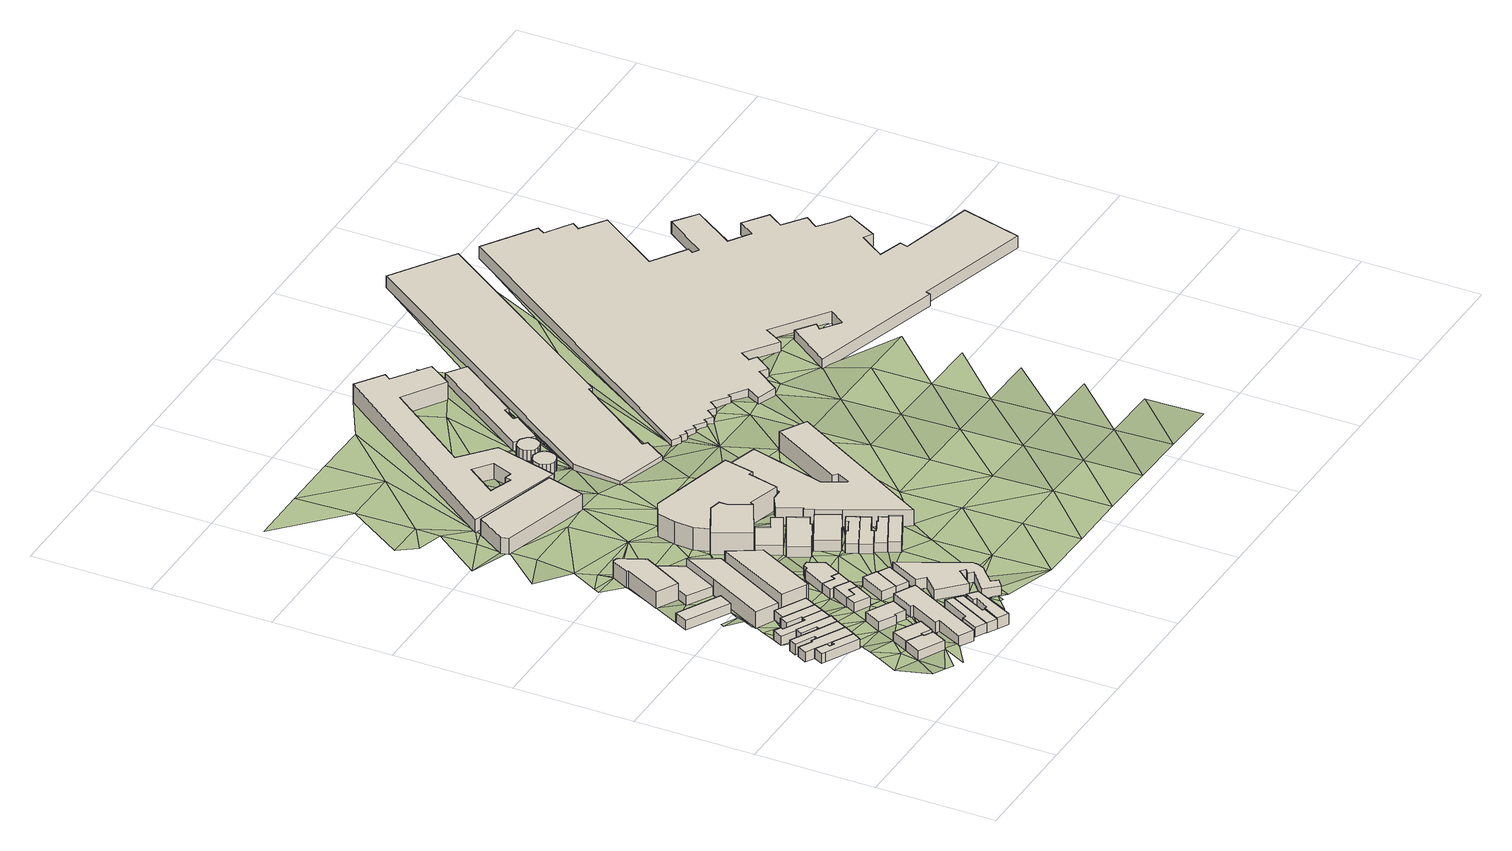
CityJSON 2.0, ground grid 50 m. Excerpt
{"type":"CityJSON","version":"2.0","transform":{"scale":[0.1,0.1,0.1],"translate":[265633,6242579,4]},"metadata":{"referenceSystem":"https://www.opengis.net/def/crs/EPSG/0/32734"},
"CityObjects":{
"building1":{"type":"Building","attributes":{"address":"22 Kingsley Road Salt River Cape Town","building":"house","building:levels":"1","footprint":{"type":"Polygon"},"plus_code":"C9XGX7X9+XMR","ground_height":11.17,"building_height":4.1,"roof_height":15.27},"geometry":[{"type":"Solid","lod":"1","boundaries":[[[[0,1,2,3]],[[1,4,5,2]],[[4,6,7,5]],[[6,8,9,7]],[[8,10,11,9]],[[10,12,13,11]],[[12,14,15,13]],[[14,16,17,15]],[[16,0,3,17]],[[3,2,5,7,9,11,13,15,17]],[[16,14,12,10,8,6,4,1,0]]]]}]},
"building2":{"type":"Building","attributes":{"address":"20 Kingsley Road Salt River Cape Town","building":"house","building:levels":"1","footprint":{"type":"Polygon"},"plus_code":"C9XGXGX3+X2V","ground_height":11.17,"building_height":4.1,"roof_height":15.27},"geometry":[{"type":"Solid","lod":"1","boundaries":[[[[1,18,19,2]],[[18,20,21,19]],[[20,22,23,21]],[[22,24,25,23]],[[24,26,27,25]],[[26,28,29,27]],[[28,12,13,29]],[[12,10,11,13]],[[10,4,5,11]],[[4,1,2,5]],[[2,19,21,23,25,27,29,13,11,5]],[[4,10,12,28,26,24,22,20,18,1]]]]}]},
"building3":{"type":"Building","attributes":{"address":"18 Kingsley Road Salt River Cape Town","building":"house","building:levels":"1","footprint":{"type":"Polygon"},"plus_code":"C9XJXGX6+X4V","ground_height":11.17,"building_height":4.1,"roof_height":15.27},"geometry":[{"type":"Solid","lod":"1","boundaries":[[[[30,31,32,19]],[[31,33,34,32]],[[33,35,36,34]],[[35,37,38,36]],[[37,39,40,38]],[[39,41,21,40]],[[41,30,19,21]],[[19,32,34,36,38,40,21]],[[41,39,37,35,33,31,30]]]]}]},
"building4":{"type":"Building","attributes":{"address":"15 Kingsley Road Salt River Cape Town","building":"house","building:levels":"1","footprint":{"type":"Polygon"},"plus_code":"CCX6XHX9+XHW","ground_height":11.74,"building_height":4.1,"roof_height":15.84},"geometry":[{"type":"Solid","lod":"1","boundaries":[[[[42,43,44,45]],[[43,46,47,44]],[[46,48,49,47]],[[48,50,51,49]],[[50,52,53,51]],[[52,42,45,53]],[[45,44,47,49,51,53]],[[52,50,48,46,43,42]]]]}]},
"building5":{"type":"Building","attributes":{"address":"16 Kingsley Road Salt River Cape Town","building":"house","building:levels":"1","footprint":{"type":"Polygon"},"plus_code":"C9XRX4XP+X8X","ground_height":11.17,"building_height":4.1,"roof_height":15.27},"geometry":[{"type":"Solid","lod":"1","boundaries":[[[[31,54,55,32]],[[54,56,57,58,55]],[[56,59,60,61,58,57]],[[59,62,63,61,60]],[[62,33,34,63]],[[33,31,32,34]],[[32,55,58,61,63,34]],[[33,62,59,56,54,31]]]]}]},
"building6":{"type":"Building","attributes":{"address":"14 Kingsley Road Salt River Cape Town","building":"house","building:levels":"1","footprint":{"type":"Polygon"},"plus_code":"C9XRXVX4+XFX","ground_height":10.74,"building_height":4.1,"roof_height":14.84},"geometry":[{"type":"Solid","lod":"1","boundaries":[[[[54,64,65,66]],[[64,67,68,65]],[[67,69,70,68]],[[69,71,72,70]],[[71,73,74,72]],[[73,75,76,74]],[[75,77,78,76]],[[77,56,57,78]],[[56,54,66,57]],[[66,65,68,70,72,74,76,78,57]],[[56,77,75,73,71,69,67,64,54]]]]}]},
"building7":{"type":"Building","attributes":{"address":"13 Kingsley Road Salt River Cape Town","building":"house","building:levels":"1","footprint":{"type":"Polygon"},"plus_code":"CCXCXMXP+XGR","ground_height":11.74,"building_height":4.1,"roof_height":15.84},"geometry":[{"type":"Solid","lod":"1","boundaries":[[[[43,42,45,44]],[[42,79,80,45]],[[79,81,82,80]],[[81,83,84,82]],[[83,85,86,84]],[[85,43,44,86]],[[44,45,80,82,84,86]],[[85,83,81,79,42,43]]]]}]},
"building8":{"type":"Building","attributes":{"address":"5 Goldsmith Road Salt River Cape Town","building":"house","building:levels":"1","footprint":{"type":"Polygon"},"plus_code":"C9XFXJXV+XHR","ground_height":10.28,"building_height":4.1,"roof_height":14.38},"geometry":[{"type":"Solid","lod":"1","boundaries":[[[[87,88,89,90]],[[88,91,92,89]],[[91,93,94,92]],[[93,87,90,94]],[[90,89,92,94]],[[93,91,88,87]]]]}]},
"building9":{"type":"Building","attributes":{"address":"12 Kingsley Road Salt River Cape Town","building":"house","building:levels":"1","footprint":{"type":"Polygon"},"plus_code":"CCX3XFXR+XCV","ground_height":10.74,"building_height":4.1,"roof_height":14.84},"geometry":[{"type":"Solid","lod":"1","boundaries":[[[[64,95,96,65]],[[95,97,98,96]],[[97,99,100,98]],[[99,101,102,100]],[[101,103,104,102]],[[103,67,68,104]],[[67,64,65,68]],[[65,96,98,100,102,104,68]],[[67,103,101,99,97,95,64]]]]}]},
"building10":{"type":"Building","attributes":{"address":"10 Kingsley Road Salt River Cape Town","building":"house","building:levels":"1","footprint":{"type":"Polygon"},"plus_code":"CCX6XMXG+X8V","ground_height":10.74,"building_height":4.1,"roof_height":14.84},"geometry":[{"type":"Solid","lod":"1","boundaries":[[[[95,105,106,96]],[[105,107,108,106]],[[107,109,110,108]],[[109,97,98,110]],[[97,95,96,98]],[[96,106,108,110,98]],[[97,109,107,105,95]]]]}]},
"building11":{"type":"Building","attributes":{"address":"9 Kingsley Road Salt River Cape Town","building":"house","building:levels":"1","footprint":{"type":"Polygon"},"plus_code":"CCXRXRXC+X4W","ground_height":11.18,"building_height":4.1,"roof_height":15.28},"geometry":[{"type":"Solid","lod":"1","boundaries":[[[[111,112,113,114]],[[112,115,116,113]],[[115,117,118,116]],[[117,119,120,118]],[[119,121,122,120]],[[121,111,114,122]],[[114,113,116,118,120,122]],[[121,119,117,115,112,111]]]]}]},
"building12":{"type":"Building","attributes":{"address":"43 Tennyson Street Salt River Cape Town","building":"house","building:levels":"1","footprint":{"type":"Polygon"},"plus_code":"CFX7XVXM+XHX","ground_height":11.67,"building_height":4.1,"roof_height":15.77},"geometry":[{"type":"Solid","lod":"1","boundaries":[[[[123,124,125,126]],[[124,127,128,125]],[[127,129,130,128]],[[129,131,132,130]],[[131,133,134,132]],[[133,135,136,134]],[[135,137,138,136]],[[137,123,126,138]],[[126,125,128,130,132,134,136,138]],[[137,135,133,131,129,127,124,123]]]]}]},
"building13":{"type":"Building","attributes":{"address":"45 Tennyson Street Salt River Cape Town","building":"house","building:levels":"1","footprint":{"type":"Polygon"},"plus_code":"CFXHX8X4+X7V","ground_height":11.67,"building_height":4.1,"roof_height":15.77},"geometry":[{"type":"Solid","lod":"1","boundaries":[[[[139,140,141,142]],[[140,143,144,141]],[[143,145,146,144]],[[145,147,148,146]],[[147,149,150,148]],[[149,139,142,150]],[[142,141,144,146,148,150]],[[149,147,145,143,140,139]]]]}]},
"building14":{"type":"Building","attributes":{"address":"381 Lower Main Road Salt River Cape Town","building":"office","building:levels":"2","footprint":{"type":"Polygon"},"plus_code":"CCX6XJXJ+X3X","ground_height":10.28,"building_height":6.9,"roof_height":17.18},"geometry":[{"type":"Solid","lod":"1","boundaries":[[[[151,152,153,154,155,156]],[[152,157,158,154,153]],[[157,159,160,158]],[[159,161,162,160]],[[161,151,156,155,162]],[[155,154,158,160,162]],[[161,159,157,152,151]]]]}]},
"building15":{"type":"Building","attributes":{"address":"47 Tennyson Street Salt River Cape Town","building":"house","building:levels":"1","footprint":{"type":"Polygon"},"plus_code":"CFXMXMXH+X5X","ground_height":11.67,"building_height":4.1,"roof_height":15.77},"geometry":[{"type":"Solid","lod":"1","boundaries":[[[[163,164,142,141]],[[164,165,166,142]],[[165,167,168,166]],[[167,169,170,168]],[[169,171,172,170]],[[171,163,141,172]],[[141,142,166,168,170,172]],[[171,169,167,165,164,163]]]]}]},
"building16":{"type":"Building","attributes":{"building":"retail","building:levels":"2","footprint":{"type":"Polygon"},"plus_code":"C9XVXCXX+XJX","ground_height":9.85,"building_height":6.9,"roof_height":16.75},"geometry":[{"type":"Solid","lod":"1","boundaries":[[[[173,174,175,176,177,178]],[[174,179,180,176,175]],[[179,181,182,180]],[[181,183,184,182]],[[183,185,186,184]],[[185,187,188,186]],[[187,189,190,188]],[[189,191,192,190]],[[191,173,178,177,192]],[[177,176,180,182,184,186,188,190,192]],[[191,189,187,185,183,181,179,174,173]]]]}]},
"building17":{"type":"Building","attributes":{"address":"7 Kingsley Road Salt River Cape Town","building":"house","building:levels":"1","footprint":{"type":"Polygon"},"plus_code":"CFX3XFXC+X4W","ground_height":11.18,"building_height":4.1,"roof_height":15.28},"geometry":[{"type":"Solid","lod":"1","boundaries":[[[[193,194,195,196]],[[194,197,198,195]],[[197,199,200,198]],[[199,201,202,200]],[[201,203,204,202]],[[203,193,196,204]],[[196,195,198,200,202,204]],[[203,201,199,197,194,193]]]]}]},
"building18":{"type":"Building","attributes":{"address":"49 Tennyson Street Salt River Cape Town","building":"house","building:levels":"1","footprint":{"type":"Polygon"},"plus_code":"CFXWXVX2+X9V","ground_height":12.19,"building_height":4.1,"roof_height":16.29},"geometry":[{"type":"Solid","lod":"1","boundaries":[[[[165,205,206,207,208,166]],[[205,209,210,207,206]],[[209,211,212,210]],[[211,213,214,212]],[[213,215,216,214]],[[215,217,218,216]],[[217,167,219,218]],[[167,165,166,208,219]],[[208,207,210,212,214,216,218,219]],[[167,217,215,213,211,209,205,165]]]]}]},
"building19":{"type":"Building","attributes":{"building":"retail","building:levels":"1","footprint":{"type":"Polygon"},"plus_code":"CCX7X4XM+X4X","ground_height":9.85,"building_height":4.1,"roof_height":13.95},"geometry":[{"type":"Solid","lod":"1","boundaries":[[[[220,221,178,156]],[[221,222,223,178]],[[222,224,225,223]],[[224,226,153,225]],[[226,220,156,153]],[[156,178,223,225,153]],[[226,224,222,221,220]]]]}]},
"building20":{"type":"Building","attributes":{"address":"The Baobab Student Accomodation 377 Lower Main Road Salt River Cape Town","building":"residential","building:levels":"3","rooms":"42","residential":"student","footprint":{"type":"Polygon"},"plus_code":"CCXPXJXH+XFW","ground_height":10.78,"building_height":9.7,"roof_height":20.48},"geometry":[{"type":"Solid","lod":"1","boundaries":[[[[227,228,106,229,230,108]],[[228,231,232,229,106]],[[231,233,234,232]],[[233,235,236,234]],[[235,227,108,230,236]],[[230,229,232,234,236]],[[235,233,231,228,227]]]]}]},
"building21":{"type":"Building","attributes":{"address":"5 Kingsley Road Salt River Cape Town","building":"house","building:levels":"1","footprint":{"type":"Polygon"},"plus_code":"CFX6XGXR+X3V","ground_height":11.18,"building_height":4.1,"roof_height":15.28},"geometry":[{"type":"Solid","lod":"1","boundaries":[[[[237,238,204,196]],[[238,239,202,204]],[[239,240,200,202]],[[240,241,242,243,200]],[[241,244,245,246,243,242]],[[244,237,196,246,245]],[[196,204,202,200,243,246]],[[244,241,240,239,238,237]]]]}]},
"building22":{"type":"Building","attributes":{"address":"3 Kingsley Road Salt River Cape Town","building":"house","building:levels":"1","footprint":{"type":"Polygon"},"plus_code":"CFX9X2X5+X4R","ground_height":10.78,"building_height":4.1,"roof_height":14.88},"geometry":[{"type":"Solid","lod":"1","boundaries":[[[[241,247,248,242]],[[247,249,250,248]],[[249,251,252,250]],[[251,253,254,252]],[[253,255,256,254]],[[255,244,245,256]],[[244,241,242,245]],[[242,248,250,252,254,256,245]],[[244,255,253,251,249,247,241]]]]}]},
"building23":{"type":"Building","attributes":{"address":"373 Lower Main Road Salt River Cape Town","building":"house","building:levels":"1","footprint":{"type":"Polygon"},"plus_code":"CFXMXWX7+XVR","ground_height":11.18,"building_height":4.1,"roof_height":15.28},"geometry":[{"type":"Solid","lod":"1","boundaries":[[[[257,258,259,260,261,262]],[[258,263,264,260,259]],[[263,265,266,264]],[[265,257,262,261,266]],[[261,260,264,266]],[[265,263,258,257]]]]}]},
"building24":{"type":"Building","attributes":{"address":"375 Lower Main Road Salt River Cape Town","building":"retail","building:levels":"1","footprint":{"type":"Polygon"},"plus_code":"CFXGX8XQ+XGR","ground_height":10.78,"building_height":4.1,"roof_height":14.88},"geometry":[{"type":"Solid","lod":"1","boundaries":[[[[267,268,269,248]],[[268,270,271,269]],[[270,272,273,271]],[[272,274,275,273]],[[274,276,277,275]],[[276,278,254,277]],[[278,279,252,254]],[[279,280,250,252]],[[280,267,248,250]],[[248,269,271,273,275,277,254,252,250]],[[280,279,278,276,274,272,270,268,267]]]]}]},
"building25":{"type":"Building","attributes":{"address":"371 Lower Main Road Salt River Cape Town","building":"house","building:levels":"1","footprint":{"type":"Polygon"},"plus_code":"CFXXX8XH+XFW","ground_height":10.99,"building_height":4.1,"roof_height":15.09},"geometry":[{"type":"Solid","lod":"1","boundaries":[[[[257,265,281,262]],[[265,282,283,281]],[[282,284,285,283]],[[284,257,262,285]],[[262,281,283,285]],[[284,282,265,257]]]]}]},
"building26":{"type":"Building","attributes":{"address":"369 Lower Main Road Salt River Cape Town","building":"commercial","building:levels":"1","footprint":{"type":"Polygon"},"plus_code":"CGXCXVXW+XJW","ground_height":11.42,"building_height":4.1,"roof_height":15.52},"geometry":[{"type":"Solid","lod":"1","boundaries":[[[[286,287,288,289]],[[287,290,291,288]],[[290,292,293,291]],[[292,294,295,293]],[[294,296,297,295]],[[296,298,299,297]],[[298,300,301,299]],[[300,302,303,301]],[[302,304,305,303]],[[304,306,307,305]],[[306,308,309,307]],[[308,310,311,309]],[[310,312,313,311]],[[312,314,315,313]],[[314,316,317,315]],[[316,318,319,317]],[[318,286,289,319]],[[289,288,291,293,295,297,299,301,303,305,307,309,311,313,315,317,319]],[[318,316,314,312,310,308,306,304,302,300,298,296,294,292,290,287,286]]]]}]},
"building27":{"type":"Building","attributes":{"address":"266 Lower Main Road Salt River Cape Town","building":"commercial","building:levels":"3","footprint":{"type":"Polygon"},"plus_code":"CGX3XMXX+X6W","ground_height":9.84,"building_height":9.7,"roof_height":19.54},"geometry":[{"type":"Solid","lod":"1","boundaries":[[[[320,321,322,323]],[[321,324,325,322]],[[324,326,327,325]],[[326,328,329,327]],[[328,330,331,329]],[[330,332,333,331]],[[332,320,323,333]],[[323,322,325,327,329,331,333]],[[332,330,328,326,324,321,320]]]]}]},
"building28":{"type":"Building","attributes":{"address":"The Palace 1-3 Malta Road Salt River Cape Town","building":"cinema","building:use":"commercial","building:levels":"2","footprint":{"type":"Polygon"},"plus_code":"CCXXXJXG+XPW","ground_height":8.34,"building_height":6.9,"roof_height":15.24},"geometry":[{"type":"Solid","lod":"1","boundaries":[[[[334,335,336,337]],[[335,338,339,336]],[[338,340,341,339]],[[340,342,343,341]],[[342,334,337,343]],[[337,336,339,341,343]],[[342,340,338,335,334]]]]}]},
"building29":{"type":"Building","attributes":{"address":"262 Lower Main Road Salt River Cape Town","building":"retail","building:levels":"1","footprint":{"type":"Polygon"},"plus_code":"CGX6X5X4+XFR","ground_height":10.2,"building_height":4.1,"roof_height":14.3},"geometry":[{"type":"Solid","lod":"1","boundaries":[[[[344,345,346,347]],[[345,348,349,346]],[[348,350,351,349]],[[350,352,353,351]],[[352,354,355,353]],[[354,344,347,355]],[[347,346,349,351,353,355]],[[354,352,350,348,345,344]]]]}]},
"building30":{"type":"Building","attributes":{"address":"260 Lower Main Road Salt River Cape Town","building":"retail","building:levels":"1","footprint":{"type":"Polygon"},"plus_code":"CGXHXPXQ+XHV","ground_height":10.2,"building_height":4.1,"roof_height":14.3},"geometry":[{"type":"Solid","lod":"1","boundaries":[[[[356,357,358,359]],[[357,360,361,358]],[[360,362,363,361]],[[362,364,365,363]],[[364,366,367,365]],[[366,356,359,367]],[[359,358,361,363,365,367]],[[366,364,362,360,357,356]]]]}]},
"building31":{"type":"Building","attributes":{"address":"258 Lower Main Road Salt River Cape Town","building":"retail","building:levels":"1","footprint":{"type":"Polygon"},"plus_code":"CGXWXXXC+XGW","ground_height":10.62,"building_height":4.1,"roof_height":14.72},"geometry":[{"type":"Solid","lod":"1","boundaries":[[[[368,369,370,371]],[[369,372,373,370]],[[372,374,375,373]],[[374,368,371,375]],[[371,370,373,375]],[[374,372,369,368]]]]}]},
"building32":{"type":"Building","attributes":{"address":"Lower Main Road Salt River Cape Town","building":"retail","building:levels":"1","footprint":{"type":"Polygon"},"plus_code":"CHX3XGXQ+X2V","ground_height":10.25,"building_height":4.1,"roof_height":14.35},"geometry":[{"type":"Solid","lod":"1","boundaries":[[[[376,377,378,379]],[[377,380,381,378]],[[380,382,383,381]],[[382,384,385,383]],[[384,386,387,385]],[[386,388,389,387]],[[388,390,391,389]],[[390,376,379,391]],[[379,378,381,383,385,387,389,391]],[[390,388,386,384,382,380,377,376]]]]}]},
"building33":{"type":"Building","attributes":{"address":"Lower Main Road Salt River Cape Town","building":"retail","building:levels":"1","footprint":{"type":"Polygon"},"plus_code":"CHX5XWXW+X7W","ground_height":10.25,"building_height":4.1,"roof_height":14.35},"geometry":[{"type":"Solid","lod":"1","boundaries":[[[[377,376,379,378]],[[376,392,393,379]],[[392,394,395,393]],[[394,396,397,395]],[[396,398,399,397]],[[398,400,401,399]],[[400,377,378,401]],[[378,379,393,395,397,399,401]],[[400,398,396,394,392,376,377]]]]}]},
"building34":{"type":"Building","attributes":{"address":"Lower Main Road Salt River Cape Town","building":"retail","building:levels":"1","footprint":{"type":"Polygon"},"plus_code":"CHX8XRX2+XMV","ground_height":10.25,"building_height":4.1,"roof_height":14.35},"geometry":[{"type":"Solid","lod":"1","boundaries":[[[[402,403,404,405]],[[403,406,407,404]],[[406,408,409,407]],[[408,410,411,409]],[[410,412,413,411]],[[412,396,397,413]],[[396,394,395,397]],[[394,402,405,395]],[[405,404,407,409,411,413,397,395]],[[394,396,412,410,408,406,403,402]]]]}]},
"building35":{"type":"Building","attributes":{"address":"Lower Main Road Salt River Cape Town","building":"retail","building:levels":"1","footprint":{"type":"Polygon"},"plus_code":"CHXFX6X7+XHV","ground_height":10.72,"building_height":4.1,"roof_height":14.82},"geometry":[{"type":"Solid","lod":"1","boundaries":[[[[402,414,415,416,417,405]],[[414,418,419,416,415]],[[418,403,420,419]],[[403,402,405,417,420]],[[417,416,419,420]],[[403,418,414,402]]]]}]},
"building36":{"type":"Building","attributes":{"address":"Malta House 3 Malta Road 7925 Salt River","building":"commercial","building:levels":"3","footprint":{"type":"Polygon"},"plus_code":"CGXJXHX7+XMW","ground_height":9.84,"building_height":9.7,"roof_height":19.54},"geometry":[{"type":"Solid","lod":"1","boundaries":[[[[421,422,423,424]],[[422,425,426,423]],[[425,427,428,426]],[[427,429,430,428]],[[429,431,432,329,430]],[[431,433,327,329,432]],[[433,434,325,327]],[[434,435,322,325]],[[435,436,323,322]],[[436,437,438,323]],[[437,439,440,438]],[[439,441,442,440]],[[441,443,444,445,442]],[[443,421,424,445,444]],[[424,423,426,428,430,329,327,325,322,323,438,440,442,445]],[[443,441,439,437,436,435,434,433,431,429,427,425,422,421]]]]}]},
"building37":{"type":"Building","attributes":{"address":"4 Malta Road Salt River Cape Town","building":"industrial","building:levels":"2","footprint":{"type":"Polygon"},"plus_code":"CHXMX6X5+XRX","ground_height":9.91,"building_height":6.9,"roof_height":16.81},"geometry":[{"type":"Solid","lod":"1","boundaries":[[[[446,447,444,448]],[[447,449,450,444]],[[449,451,452,450]],[[451,453,454,452]],[[453,455,456,454]],[[455,457,458,456]],[[457,459,370,460,458]],[[459,461,371,462,460,370]],[[461,463,464,462,371]],[[463,465,466,464]],[[465,467,468,466]],[[467,469,470,468]],[[469,471,472,470]],[[471,473,474,472]],[[473,475,476,474]],[[475,477,478,476]],[[477,446,448,478]],[[448,444,450,452,454,456,458,460,462,464,466,468,470,472,474,476,478]],[[477,475,473,471,469,467,465,463,461,459,457,455,453,451,449,447,446]]]]}]},
"building38":{"type":"Building","attributes":{"building":"storage_tank","building:levels":"1","footprint":{"type":"Polygon"},"plus_code":"CGXVX9XX+XCV","ground_height":8.06,"building_height":4.1,"roof_height":12.16},"geometry":[{"type":"Solid","lod":"1","boundaries":[[[[479,480,481,482]],[[480,483,484,481]],[[483,485,486,484]],[[485,487,488,486]],[[487,489,490,488]],[[489,491,492,490]],[[491,493,494,492]],[[493,495,496,494]],[[495,497,498,496]],[[497,499,500,498]],[[499,501,502,500]],[[501,503,504,502]],[[503,505,506,504]],[[505,507,508,506]],[[507,509,510,508]],[[509,479,482,510]],[[482,481,484,486,488,490,492,494,496,498,500,502,504,506,508,510]],[[509,507,505,503,501,499,497,495,493,491,489,487,485,483,480,479]]]]}]},
"building39":{"type":"Building","attributes":{"address":"6 Spencer Road Salt River Cape Town","building":"commercial","building:levels":"2","footprint":{"type":"Polygon"},"plus_code":"CGX5X6XH+X8W","ground_height":6.49,"building_height":6.9,"roof_height":13.39},"geometry":[{"type":"Solid","lod":"1","boundaries":[[[[511,512,513,514]],[[512,515,516,513]],[[515,517,518,516]],[[517,519,520,518]],[[519,521,522,520]],[[521,523,524,522]],[[523,525,526,524]],[[525,527,528,526]],[[527,529,530,528]],[[529,511,514,530]],[[531,532,533,534]],[[532,535,536,533]],[[535,537,538,536]],[[537,539,540,538]],[[539,541,542,540]],[[541,531,534,542]],[[514,513,516,518,520,522,524,526,528,530],[534,533,536,538,540,542]],[[529,527,525,523,521,519,517,515,512,511],[541,539,537,535,532,531]]]]}]},
"building40":{"type":"Building","attributes":{"building":"storage_tank","building:levels":"1","footprint":{"type":"Polygon"},"plus_code":"CHX5XMXV+X2X","ground_height":7.7,"building_height":4.1,"roof_height":11.8},"geometry":[{"type":"Solid","lod":"1","boundaries":[[[[543,544,545,546]],[[544,547,548,545]],[[547,549,550,548]],[[549,551,552,550]],[[551,553,554,552]],[[553,555,556,554]],[[555,557,558,556]],[[557,559,560,558]],[[559,561,562,560]],[[561,563,564,562]],[[563,565,566,564]],[[565,567,568,566]],[[567,569,570,568]],[[569,571,572,570]],[[571,573,574,572]],[[573,575,576,574]],[[575,543,546,576]],[[546,545,548,550,552,554,556,558,560,562,564,566,568,570,572,574,576]],[[575,573,571,569,567,565,563,561,559,557,555,553,551,549,547,544,543]]]]}]},
"building41":{"type":"Building","attributes":{"building":"industrial","building:levels":"1","footprint":{"type":"Polygon"},"plus_code":"CJXCXGXV+XJV","ground_height":5.77,"building_height":4.1,"roof_height":9.87},"geometry":[{"type":"Solid","lod":"1","boundaries":[[[[577,578,579,580]],[[578,581,582,579]],[[581,583,584,582]],[[583,585,586,584]],[[585,587,588,586]],[[587,589,590,588]],[[589,591,592,590]],[[591,577,580,592]],[[580,579,582,584,586,588,590,592]],[[591,589,587,585,583,581,578,577]]]]}]},
"building42":{"type":"Building","attributes":{"building":"industrial","building:levels":"1","footprint":{"type":"Polygon"},"plus_code":"CPX4XGX5+XQW","ground_height":5.6,"building_height":4.1,"roof_height":9.7},"geometry":[{"type":"Solid","lod":"1","boundaries":[[[[593,594,595,596]],[[594,597,598,595]],[[597,599,600,598]],[[599,601,602,600]],[[601,603,604,602]],[[603,605,606,604]],[[605,607,608,606]],[[607,609,610,608]],[[609,593,596,610]],[[596,595,598,600,602,604,606,608,610]],[[609,607,605,603,601,599,597,594,593]]]]}]},
"building43":{"type":"Building","attributes":{"building":"industrial","building:levels":"1","footprint":{"type":"Polygon"},"plus_code":"CVX2X3XW+XRW","ground_height":5.44,"building_height":4.1,"roof_height":9.54},"geometry":[{"type":"Solid","lod":"1","boundaries":[[[[611,612,613,614]],[[612,615,616,613]],[[615,617,618,616]],[[617,619,620,618]],[[619,621,622,620]],[[621,623,624,622]],[[623,625,626,624]],[[625,627,628,626]],[[627,629,630,628]],[[629,631,632,630]],[[631,633,634,632]],[[633,635,636,634]],[[635,637,638,636]],[[637,639,640,638]],[[639,641,642,640]],[[641,643,644,642]],[[643,645,646,644]],[[645,647,648,646]],[[647,649,650,648]],[[649,651,652,650]],[[651,653,654,652]],[[653,655,656,654]],[[655,657,658,656]],[[657,659,660,658]],[[659,661,662,660]],[[661,663,664,662]],[[663,665,666,664]],[[665,667,668,666]],[[667,669,670,668]],[[669,671,672,670]],[[671,673,674,672]],[[673,675,676,674]],[[675,677,678,676]],[[677,679,680,678]],[[679,681,682,680]],[[681,683,684,682]],[[683,685,686,684]],[[685,687,688,686]],[[687,689,690,688]],[[689,691,692,690]],[[691,693,694,692]],[[693,695,696,694]],[[695,697,698,696]],[[697,699,700,698]],[[699,701,702,700]],[[701,703,704,702]],[[703,705,706,704]],[[705,707,708,706]],[[707,709,710,708]],[[709,711,712,710]],[[711,713,714,712]],[[713,715,716,714]],[[715,717,718,716]],[[717,719,720,718]],[[719,721,722,720]],[[721,723,724,722]],[[723,725,726,724]],[[725,727,728,726]],[[727,729,730,728]],[[729,731,732,730]],[[731,611,614,732]],[[614,613,616,618,620,622,624,626,628,630,632,634,636,638,640,642,644,646,648,650,652,654,656,658,660,662,664,666,668,670,672,674,676,678,680,682,684,686,688,690,692,694,696,698,700,702,704,706,708,710,712,714,716,718,720,722,724,726,728,730,732]],[[731,729,727,725,723,721,719,717,715,713,711,709,707,705,703,701,699,697,695,693,691,689,687,685,683,681,679,677,675,673,671,669,667,665,663,661,659,657,655,653,651,649,647,645,643,641,639,637,635,633,631,629,627,625,623,621,619,617,615,612,611]]]]}]},
"terrain1":{"type":"TINRelief","geometry":[{"type":"CompositeSurface","lod":"1","boundaries":[[[46,733,734]],[[735,46,734]],[[736,733,737]],[[46,737,733]],[[738,735,739]],[[735,738,46]],[[740,736,737]],[[741,742,743]],[[46,43,737]],[[744,35,745]],[[744,56,77]],[[737,85,740]],[[746,747,748]],[[740,85,748]],[[737,43,85]],[[738,749,750]],[[751,75,73]],[[752,744,745]],[[101,73,71]],[[746,748,112]],[[73,99,751]],[[71,69,101]],[[99,73,101]],[[112,748,85]],[[750,50,738]],[[50,42,52]],[[50,79,42]],[[753,751,99]],[[754,746,112]],[[755,756,753]],[[50,81,79]],[[755,757,756]],[[101,69,67]],[[103,101,67]],[[758,759,760]],[[755,753,109]],[[99,109,753]],[[759,758,757]],[[761,50,750]],[[757,755,759]],[[109,99,97]],[[81,50,761]],[[111,762,754]],[[85,763,112]],[[754,112,111]],[[109,764,755]],[[755,765,759]],[[83,763,85]],[[81,766,83]],[[761,766,81]],[[767,768,93]],[[762,111,769]],[[770,771,772]],[[109,107,764]],[[767,93,773]],[[755,774,765]],[[769,194,775]],[[766,776,83]],[[763,83,777]],[[111,194,769]],[[222,768,767]],[[777,778,763]],[[83,779,777]],[[83,776,779]],[[193,95,775]],[[773,765,774]],[[775,194,193]],[[774,767,773]],[[111,197,194]],[[780,95,781]],[[770,137,771]],[[782,783,768]],[[770,784,143]],[[779,121,777]],[[111,121,197]],[[107,235,764]],[[781,95,255]],[[95,193,255]],[[785,786,183]],[[121,779,787]],[[183,786,783]],[[788,213,789]],[[788,790,215]],[[791,197,121]],[[143,137,770]],[[193,244,255]],[[197,791,792]],[[255,253,781]],[[785,183,793]],[[215,213,788]],[[121,787,791]],[[793,794,785]],[[792,199,197]],[[213,171,789]],[[199,792,791]],[[795,781,253]],[[796,764,235]],[[794,797,798]],[[143,140,799]],[[793,183,181]],[[171,213,211]],[[787,800,791]],[[181,179,793]],[[143,799,137]],[[795,233,781]],[[787,137,800]],[[791,801,199]],[[140,171,802]],[[803,798,797]],[[804,805,806]],[[802,799,140]],[[171,211,802]],[[807,199,801]],[[795,253,808]],[[211,209,802]],[[282,800,137]],[[804,809,209]],[[810,803,811]],[[799,812,137]],[[813,806,814]],[[813,804,806]],[[209,809,802]],[[247,807,801]],[[137,296,282]],[[810,811,815]],[[816,809,804]],[[795,808,233]],[[813,816,804]],[[137,812,296]],[[817,794,793]],[[818,221,151]],[[793,179,817]],[[816,813,819]],[[817,179,174]],[[247,801,257]],[[221,817,174]],[[818,151,796]],[[820,810,815]],[[808,821,822]],[[808,822,233]],[[284,282,296]],[[816,819,823]],[[802,809,824]],[[825,796,235]],[[826,827,828]],[[829,233,822]],[[830,797,794]],[[235,233,831]],[[832,802,833]],[[802,824,833]],[[296,294,284]],[[818,796,825]],[[834,823,835]],[[818,836,221]],[[815,811,837]],[[284,294,257]],[[257,838,247]],[[797,830,803]],[[233,829,839]],[[826,820,827]],[[247,838,268]],[[235,831,825]],[[840,832,833]],[[841,823,819]],[[817,221,836]],[[835,823,842]],[[843,829,268]],[[817,830,794]],[[820,815,844]],[[845,828,827]],[[233,348,831]],[[837,844,815]],[[233,839,348]],[[825,846,818]],[[847,257,294]],[[842,823,841]],[[839,829,843]],[[844,827,820]],[[836,818,846]],[[825,831,848]],[[849,846,825]],[[843,268,838]],[[257,850,838]],[[850,257,847]],[[851,294,852]],[[845,853,854]],[[855,856,842]],[[857,817,836]],[[848,831,344]],[[838,858,843]],[[852,856,855]],[[847,294,859]],[[842,841,855]],[[859,294,851]],[[860,803,830]],[[861,838,850]],[[858,838,862]],[[862,838,861]],[[817,857,422]],[[348,839,863]],[[843,858,864]],[[847,859,865]],[[844,866,827]],[[844,837,340]],[[867,862,861]],[[860,830,817]],[[848,344,320]],[[852,868,851]],[[852,855,868]],[[827,866,845]],[[860,817,422]],[[350,348,863]],[[344,354,352]],[[369,864,858]],[[845,866,853]],[[869,862,867]],[[344,352,320]],[[867,870,384]],[[871,855,841]],[[872,864,364]],[[396,410,398]],[[410,396,412]],[[384,382,867]],[[418,851,868]],[[860,422,873]],[[874,320,352]],[[874,875,320]],[[352,350,874]],[[382,869,867]],[[874,350,863]],[[364,864,369]],[[863,364,876]],[[844,340,877]],[[400,398,410]],[[878,874,863]],[[878,863,876]],[[364,369,876]],[[380,869,382]],[[874,879,875]],[[841,880,871]],[[406,410,408]],[[380,377,869]],[[855,881,868]],[[400,410,406]],[[377,406,869]],[[868,882,418]],[[860,873,883]],[[406,377,400]],[[853,866,884]],[[885,886,887]],[[879,888,875]],[[869,406,882]],[[883,340,860]],[[882,406,403]],[[886,889,887]],[[421,873,422]],[[403,418,882]],[[844,890,866]],[[871,881,855]],[[868,881,882]],[[891,888,879]],[[892,883,873]],[[340,883,877]],[[893,894,886]],[[886,894,889]],[[443,888,891]],[[443,441,888]],[[892,873,895]],[[877,883,896]],[[895,873,421]],[[896,883,892]],[[897,877,898]],[[899,898,877]],[[899,877,900]],[[901,877,897]],[[902,900,877]],[[882,881,903]],[[904,871,880]],[[890,884,866]],[[902,877,896]],[[901,905,877]],[[906,907,908]],[[909,905,910]],[[908,907,911]],[[901,912,905]],[[871,904,881]],[[896,913,902]],[[890,844,914]],[[880,915,904]],[[916,913,896]],[[917,918,912]],[[916,896,919]],[[912,918,905]],[[920,892,895]],[[489,919,896]],[[921,917,922]],[[923,918,917]],[[917,921,923]],[[905,918,924]],[[908,925,906]],[[910,905,926]],[[927,921,922]],[[928,905,924]],[[929,930,922]],[[927,922,930]],[[489,896,931]],[[905,928,932]],[[929,493,933]],[[934,493,491]],[[491,489,931]],[[933,930,929]],[[881,935,903]],[[903,465,882]],[[909,910,936]],[[932,926,905]],[[933,493,934]],[[925,937,906]],[[931,934,491]],[[938,895,421]],[[904,935,881]],[[553,926,932]],[[931,896,939]],[[553,551,926]],[[926,551,549]],[[938,421,937]],[[895,938,920]],[[926,936,910]],[[939,940,931]],[[549,939,926]],[[940,939,941]],[[908,942,925]],[[941,939,547]],[[549,547,939]],[[939,896,943]],[[935,944,903]],[[909,936,945]],[[915,946,904]],[[942,937,925]],[[947,920,948]],[[938,937,942]],[[949,948,920]],[[920,938,949]],[[950,943,896]],[[903,944,951]],[[465,903,951]],[[915,952,946]],[[935,904,953]],[[949,938,954]],[[954,955,949]],[[956,936,926]],[[954,938,957]],[[950,896,958]],[[950,959,943]],[[960,947,961]],[[904,946,953]],[[954,957,962]],[[963,959,950]],[[957,938,964]],[[948,961,947]],[[944,935,965]],[[942,966,938]],[[945,936,956]],[[465,967,942]],[[968,964,938]],[[969,957,964]],[[578,956,926]],[[951,967,465]],[[958,896,577]],[[935,953,965]],[[938,966,968]],[[966,942,967]],[[970,964,968]],[[944,971,951]],[[960,961,972]],[[973,946,952]],[[968,974,975]],[[944,965,971]],[[974,968,966]],[[967,951,976]],[[952,977,973]],[[958,577,950]],[[948,978,961]],[[966,967,979]],[[956,578,523]],[[953,946,980]],[[974,966,981]],[[974,981,982]],[[971,976,951]],[[979,981,966]],[[979,967,983]],[[946,973,980]],[[965,953,984]],[[983,967,976]],[[578,577,985]],[[986,577,896]],[[987,981,979]],[[988,981,987]],[[953,980,984]],[[989,971,965]],[[978,948,990]],[[977,991,973]],[[992,983,976]],[[965,984,989]],[[992,993,983]],[[971,994,976]],[[977,995,991]],[[973,996,980]],[[997,993,992]],[[976,998,992]],[[971,989,994]],[[992,998,997]],[[980,999,984]],[[976,994,998]],[[1000,1001,1002]],[[978,601,961]],[[997,1003,1002]],[[998,1003,997]],[[984,1004,989]],[[1005,990,948]],[[1003,1000,1002]],[[994,989,1006]],[[1007,1003,998]],[[994,1006,998]],[[1008,1003,1007]],[[601,978,990]],[[1009,1008,1007]],[[1009,1010,1011]],[[1009,1012,1008]]]}]}
},
"vertices":[
[228,430,71],[250,466,71],[250,466,113],[228,430,113],[162,513,71],[162,513,113],[155,498,71],[155,498,113],[135,508,71],[135,508,113],[143,523,71],[143,523,113],[93,549,71],[93,549,113],[72,509,71],[72,509,113],[87,502,71],[87,502,113],
[275,513,71],[275,513,113],[161,573,71],[161,573,113],[138,586,71],[138,586,113],[134,577,71],[134,577,113],[75,608,71],[75,608,113],[55,569,71],[55,569,113],
[275,513,67],[298,558,67],[298,558,113],[223,595,67],[223,595,113],[104,658,67],[104,658,113],[87,627,67],[87,627,113],[167,585,67],[167,585,113],[161,573,67],
[352,232,77],[284,268,77],[284,268,118],[352,232,118],[245,196,77],[245,196,118],[353,141,77],[353,141,118],[386,205,77],[386,205,118],[348,225,77],[348,225,118],
[321,595,67],[321,595,113],[180,669,67],[180,669,108],[180,669,113],[165,640,67],[165,640,108],[165,640,113],[229,608,67],[229,608,113],
[347,646,67],[347,646,108],[321,595,108],[267,687,67],[267,687,108],[259,671,67],[259,671,108],[167,719,67],[167,719,108],[172,728,67],[172,728,108],[143,743,67],[143,743,108],[120,700,67],[120,700,108],
[356,240,77],[356,240,118],[398,218,77],[398,218,118],[430,278,77],[430,278,118],[320,337,77],[320,337,118],
[62,1067,62],[242,971,62],[242,971,104],[62,1067,104],[272,1028,62],[272,1028,104],[92,1123,62],[92,1123,104],
[368,687,67],[368,687,108],[240,754,67],[240,754,108],[229,759,67],[229,759,108],[210,723,67],[210,723,108],[270,692,67],[270,692,108],
[394,736,67],[394,736,108],[296,787,67],[296,787,108],[265,803,67],[265,803,108],
[402,493,72],[362,418,72],[362,418,113],[402,493,113],[432,381,72],[432,381,113],[435,388,72],[435,388,113],[478,366,72],[478,366,113],[514,434,72],[514,434,113],
[554,452,70],[503,356,70],[503,356,118],[554,452,118],[512,351,70],[512,351,118],[447,228,70],[447,228,118],[464,219,70],[464,219,118],[405,108,70],[405,108,118],[465,77,70],[465,77,118],[641,407,70],[641,407,118],
[528,55,77],[628,242,77],[628,242,118],[528,55,118],[601,265,77],[601,265,118],[533,145,77],[533,145,118],[520,151,77],[520,151,118],[481,79,77],[481,79,118],
[400,1234,60],[322,1085,60],[322,1085,99],[322,1085,132],[400,1234,132],[400,1234,99],[192,842,60],[192,842,132],[285,796,60],[285,796,132],[459,1119,60],[459,1119,132],
[628,242,74],[528,55,74],[571,32,74],[571,32,118],[610,105,74],[610,105,118],[601,109,74],[601,109,118],[656,215,74],[656,215,118],
[338,1364,56],[296,1459,56],[296,1459,99],[296,1459,128],[338,1364,128],[338,1364,99],[289,1468,56],[289,1468,128],[273,1473,56],[273,1473,128],[266,1468,56],[266,1468,128],[228,1395,56],[228,1395,128],[234,1392,56],[234,1392,128],[152,1235,56],[152,1235,128],[242,1188,56],[242,1188,128],
[458,600,72],[436,557,72],[436,557,113],[458,600,113],[501,523,72],[501,523,113],[542,599,72],[542,599,113],[508,617,72],[508,617,113],[490,583,72],[490,583,113],
[616,7,74],[616,7,118],[616,7,123],[571,32,123],[701,176,74],[701,176,123],[665,208,74],[665,208,123],[644,168,74],[644,168,123],[654,159,74],[654,159,123],[620,100,74],[620,100,123],[610,105,123],
[400,1234,58],[338,1364,58],[242,1188,58],[242,1188,99],[218,1143,58],[218,1143,99],[322,1085,58],
[296,787,63],[394,736,63],[394,736,165],[296,787,165],[403,731,63],[403,731,165],[536,984,63],[536,984,165],[466,1108,63],[466,1108,165],
[458,600,68],[490,583,68],[508,617,68],[542,599,68],[563,638,68],[563,638,109],[563,638,113],[498,674,68],[498,674,109],[498,674,113],
[598,702,68],[598,702,109],[567,719,68],[567,719,109],[557,699,68],[557,699,109],[508,726,68],[508,726,109],[484,681,68],[484,681,109],
[665,579,70],[609,609,70],[609,609,111],[609,609,113],[665,579,113],[665,579,111],[553,502,70],[553,502,113],[609,472,70],[609,472,113],
[598,702,66],[640,777,66],[640,777,109],[611,843,66],[611,843,109],[584,842,66],[584,842,109],[575,823,66],[575,823,109],[560,822,66],[560,822,109],[508,726,66],[557,699,66],[567,719,66],
[609,472,111],[661,445,70],[661,445,111],[717,552,70],[717,552,111],
[850,227,70],[862,236,70],[862,236,115],[850,227,115],[875,266,70],[875,266,115],[878,288,70],[878,288,115],[747,554,70],[747,554,115],[679,425,70],[679,425,115],[708,394,70],[708,394,115],[646,332,70],[646,332,115],[743,235,70],[743,235,115],[803,305,70],[803,305,115],[823,289,70],[823,289,115],[802,272,70],[802,272,115],[823,255,70],[823,255,115],[731,177,70],[731,177,115],[783,122,70],[783,122,115],[814,149,70],[814,149,115],[795,174,70],[795,174,115],
[809,1164,58],[767,1248,58],[767,1248,155],[809,1164,155],[766,1282,58],[766,1282,155],[716,1293,58],[716,1293,155],[589,1230,58],[589,1230,155],[565,1218,58],[565,1218,155],[638,1075,58],[638,1075,155],
[248,1928,41],[256,1895,41],[256,1895,112],[248,1928,112],[647,1790,41],[647,1790,112],[691,1949,41],[691,1949,112],[327,2050,41],[327,2050,112],
[745,1124,62],[633,1067,62],[633,1067,103],[745,1124,103],[680,975,62],[680,975,103],[851,1061,62],[851,1061,103],[830,1102,62],[830,1102,103],[772,1072,62],[772,1072,103],
[677,961,59],[720,876,59],[720,876,103],[677,961,103],[859,945,59],[859,945,103],[856,952,59],[856,952,103],[898,972,59],[898,972,103],[859,1051,59],[859,1051,103],
[961,872,59],[915,965,59],[915,965,107],[961,872,107],[758,889,59],[758,889,107],[804,795,59],[804,795,107],
[815,730,62],[984,809,62],[984,809,103],[815,730,103],[961,857,62],[961,857,103],[930,843,62],[930,843,103],[935,832,62],[935,832,103],[879,806,62],[879,806,103],[875,814,62],[875,814,103],[794,775,62],[794,775,103],
[839,679,62],[839,679,103],[848,683,62],[848,683,103],[923,719,62],[923,719,103],[919,729,62],[919,729,103],[1002,770,62],[1002,770,103],
[871,637,62],[1031,714,62],[1031,714,103],[871,637,103],[1015,749,62],[1015,749,103],[987,735,62],[987,735,103],[984,740,62],[984,740,103],[926,712,62],[926,712,103],
[893,591,62],[893,591,103],[893,591,108],[871,637,108],[1054,667,62],[1054,667,108],[1031,714,108],
[1032,1391,55],[657,1482,55],[657,1482,155],[1032,1391,155],[593,1448,55],[593,1448,155],[575,1372,55],[575,1372,155],[568,1293,55],[568,1293,155],[589,1230,55],[589,1230,128],[716,1293,55],[766,1282,55],[767,1248,55],[809,1164,55],[816,1177,55],[816,1177,155],[955,1140,55],[955,1140,155],[986,1269,55],[986,1269,155],[1005,1265,55],[1005,1265,128],[1005,1265,155],
[1032,1391,41],[1005,1265,41],[1032,1391,128],[967,1135,41],[967,1135,128],[922,1133,41],[922,1133,128],[863,1097,41],[863,1097,128],[910,1005,41],[910,1005,128],[898,1001,41],[898,1001,128],[915,965,41],[915,965,128],[961,872,41],[961,872,128],[1080,634,41],[1080,634,128],[1440,1258,41],[1440,1258,128],[1332,1319,41],[1332,1319,128],[1152,1008,41],[1152,1008,128],[1173,994,41],[1173,994,128],[1142,938,41],[1142,938,128],[1095,1027,41],[1095,1027,128],[1183,1349,41],[1183,1349,128],
[818,2008,37],[833,2001,37],[833,2001,82],[818,2008,82],[849,2000,37],[849,2000,82],[864,2005,37],[864,2005,82],[877,2014,37],[877,2014,82],[886,2027,37],[886,2027,82],[890,2043,37],[890,2043,82],[889,2059,37],[889,2059,82],[882,2073,37],[882,2073,82],[871,2084,37],[871,2084,82],[842,2093,37],[842,2093,82],[816,2083,37],[816,2083,82],[806,2073,37],[806,2073,82],[797,2047,37],[797,2047,82],[799,2033,37],[799,2033,82],[806,2019,37],[806,2019,82],
[336,2078,14],[744,1958,14],[744,1958,94],[336,2078,94],[815,2222,14],[815,2222,94],[681,2336,14],[681,2336,94],[954,2702,14],[954,2702,94],[1128,2590,14],[1128,2590,94],[1196,2691,14],[1196,2691,94],[1050,2792,14],[1050,2792,94],[1069,2819,14],[1069,2819,94],[958,2896,14],[958,2896,94],[634,2244,14],[708,2188,14],[708,2188,94],[634,2244,94],[674,2100,14],[674,2100,94],[643,2108,14],[643,2108,94],[636,2082,14],[636,2082,94],[539,2116,14],[539,2116,94],
[948,2127,28],[952,2142,28],[952,2142,78],[948,2127,78],[950,2158,28],[950,2158,78],[944,2170,28],[944,2170,78],[924,2186,28],[924,2186,78],[910,2189,28],[910,2189,78],[885,2184,28],[885,2184,78],[873,2174,28],[873,2174,78],[865,2161,28],[865,2161,78],[862,2145,28],[862,2145,78],[864,2130,28],[864,2130,78],[872,2117,28],[872,2117,78],[883,2106,28],[883,2106,78],[898,2101,28],[898,2101,78],[913,2100,28],[913,2100,78],[928,2105,28],[928,2105,78],[940,2114,28],[940,2114,78],
[1304,2596,18],[1227,2650,18],[1227,2650,59],[1304,2596,59],[916,2212,18],[916,2212,59],[994,2157,18],[994,2157,59],[1078,2275,18],[1078,2275,59],[1063,2285,18],[1063,2285,59],[1101,2340,18],[1101,2340,59],[1115,2330,18],[1115,2330,59],
[1143,1768,6],[1126,1783,6],[1126,1783,57],[1143,1768,57],[1370,2128,6],[1370,2128,57],[1383,2119,6],[1383,2119,57],[1976,2973,6],[1976,2973,57],[1719,3143,6],[1719,3143,57],[889,1949,6],[889,1949,57],[861,1741,6],[861,1741,57],[1086,1681,6],[1086,1681,57],
[2055,2927,3],[1200,1697,3],[1200,1697,55],[2055,2927,55],[1235,1676,3],[1235,1676,55],[1243,1686,3],[1243,1686,55],[1266,1667,3],[1266,1667,55],[1278,1681,3],[1278,1681,55],[1314,1656,3],[1314,1656,55],[1326,1673,3],[1326,1673,55],[1370,1639,3],[1370,1639,55],[1379,1653,3],[1379,1653,55],[1410,1630,3],[1410,1630,55],[1442,1671,3],[1442,1671,55],[1469,1649,3],[1469,1649,55],[1497,1685,3],[1497,1685,55],[1563,1637,3],[1563,1637,55],[1569,1649,3],[1569,1649,55],[1638,1602,3],[1638,1602,55],[1601,1542,3],[1601,1542,55],[1690,1516,3],[1690,1516,55],[1762,1619,3],[1762,1619,55],[1794,1595,3],[1794,1595,55],[1849,1671,3],[1849,1671,55],[1818,1690,3],[1818,1690,55],[1846,1734,3],[1846,1734,55],[1979,1638,3],[1979,1638,55],[2028,1722,3],[2028,1722,55],[2248,1562,3],[2248,1562,55],[2198,1495,3],[2198,1495,55],[2122,1551,3],[2122,1551,55],[2146,1576,3],[2146,1576,55],[2072,1629,3],[2072,1629,55],[1941,1448,3],[1941,1448,55],[2518,1291,3],[2518,1291,55],[2523,1310,3],[2523,1310,55],[3016,1178,3],[3016,1178,55],[3084,1432,3],[3084,1432,55],[2769,1512,3],[2769,1512,55],[2778,1545,3],[2778,1545,55],[2675,1576,3],[2675,1576,55],[2749,1685,3],[2749,1685,55],[2786,1661,3],[2786,1661,55],[2859,1793,3],[2859,1793,55],[2794,1832,3],[2794,1832,55],[2737,1876,3],[2737,1876,55],[2777,1931,3],[2777,1931,55],[2688,1997,3],[2688,1997,55],[2732,2063,3],[2732,2063,55],[2634,2135,3],[2634,2135,55],[2588,2065,3],[2588,2065,55],[2501,2122,3],[2501,2122,55],[2620,2299,3],[2620,2299,55],[2526,2367,3],[2526,2367,55],[2401,2189,3],[2401,2189,55],[2375,2205,3],[2375,2205,55],[2388,2227,3],[2388,2227,55],[2248,2319,3],[2248,2319,55],[2431,2584,3],[2431,2584,55],[2329,2654,3],[2329,2654,55],[2352,2687,3],[2352,2687,55],[2246,2756,3],[2246,2756,55],[2265,2788,3],[2265,2788,55],
[145,243,77],[176,102,83],[229,75,83],[191,330,77],[258,275,77],[353,141,83],[261,57,83],[216,380,77],[161,573,72],[167,585,72],[138,586,72],[165,640,72],[223,595,72],[250,466,72],[228,430,72],[239,424,72],[299,37,83],[405,108,83],[167,799,67],[229,608,72],[186,835,67],[275,513,72],[192,842,67],[184,854,67],[205,894,67],[146,951,63],[221,932,63],[155,967,63],[464,219,77],[298,558,72],[432,381,77],[285,796,67],[242,971,63],[447,228,77],[218,1143,63],[152,1235,58],[321,595,72],[520,151,83],[465,77,83],[481,79,83],[272,1028,63],[322,1085,63],[347,646,72],[512,351,77],[478,366,77],[435,388,77],[503,356,77],[394,736,68],[403,731,68],[234,1392,58],[228,1395,58],[533,145,83],[165,1495,56],[154,1473,56],[554,452,72],[610,105,83],[601,109,83],[620,100,83],[553,502,72],[509,525,72],[258,1530,56],[227,1613,56],[509,785,68],[459,1119,63],[258,1780,50],[106,1726,47],[646,332,74],[609,472,72],[609,609,72],[743,235,74],[256,1895,50],[733,147,82],[689,61,82],[734,102,82],[563,638,72],[560,822,68],[731,177,74],[91,1966,43],[248,1928,44],[708,394,74],[759,122,82],[747,97,82],[258,2030,44],[783,122,82],[509,1530,56],[509,1280,60],[786,96,82],[256,2182,39],[575,823,68],[584,842,68],[814,149,82],[823,255,74],[565,1218,60],[144,2213,39],[258,2285,39],[93,2289,39],[611,843,68],[509,1780,49],[633,1067,63],[803,305,74],[802,272,74],[795,174,74],[850,227,74],[575,1372,60],[327,2050,44],[759,785,66],[677,961,62],[823,289,74],[1010,30,79],[862,236,74],[720,876,66],[336,2078,44],[258,2535,33],[568,1293,60],[839,679,66],[638,1075,62],[589,1230,60],[815,730,66],[893,591,67],[878,288,74],[258,2785,27],[7,2785,27],[1010,275,72],[875,266,74],[593,1448,56],[758,889,66],[871,637,70],[647,1790,49],[794,775,66],[804,795,66],[859,1051,62],[859,945,62],[848,683,66],[509,2535,30],[875,814,66],[1010,525,67],[961,872,62],[879,806,66],[1261,275,68],[856,952,62],[759,1530,55],[863,1097,62],[816,1177,58],[898,1001,59],[744,1958,41],[910,1005,59],[922,1133,59],[1261,30,72],[1261,525,64],[1080,634,67],[759,1780,49],[509,2785,24],[636,2082,41],[643,2108,41],[539,2116,43],[955,1140,59],[634,2244,37],[759,2785,20],[967,1135,59],[861,1741,49],[674,2100,41],[708,2188,33],[1010,1530,50],[889,1949,37],[797,2047,41],[799,2033,41],[806,2019,41],[818,2008,41],[806,2073,41],[833,2001,41],[1261,785,59],[1512,275,65],[815,2222,33],[1095,1027,59],[1142,938,55],[1152,1008,55],[681,2336,33],[759,2285,33],[1173,994,55],[816,2083,41],[849,2000,41],[958,2896,17],[1512,30,68],[864,2005,41],[842,2093,41],[862,2145,41],[877,2014,41],[1086,1681,43],[872,2117,41],[871,2084,41],[864,2130,41],[865,2161,33],[1261,1280,48],[916,2212,28],[883,2106,41],[873,2174,33],[882,2073,41],[898,2101,37],[940,2114,37],[885,2184,33],[913,2100,37],[928,2105,37],[1512,525,59],[1010,2535,22],[1183,1349,48],[1261,1530,41],[994,2157,37],[948,2127,37],[952,2142,37],[1332,1319,48],[1078,2275,28],[1512,785,54],[954,2702,17],[1762,275,55],[1143,1768,35],[1200,1697,35],[1235,1676,35],[1115,2330,28],[1512,1030,48],[1762,30,60],[1762,525,49],[1266,1667,35],[1243,1686,35],[1128,2590,22],[1314,1656,41],[1261,2535,18],[1063,2285,28],[1126,1783,43],[1383,2119,30],[1278,1681,35],[1101,2340,28],[1370,1639,41],[1762,785,44],[1512,1530,34],[1512,1280,41],[1410,1630,34],[1326,1673,35],[1379,1653,41],[1762,1030,37],[1370,2128,30],[2013,275,44],[1469,1649,34],[1442,1671,29],[1762,1280,32],[2013,30,51],[1512,2285,19],[1601,1542,34],[2013,525,39],[1563,1637,34],[1497,1685,29],[1690,1516,27],[2013,785,32],[1261,2785,14],[1719,3143,8],[1638,1602,27],[1569,1649,34],[2013,1030,28],[1762,2535,12],[2264,275,35],[1762,1530,27],[1762,1619,27],[2013,1280,24],[2264,30,42],[2264,525,28],[1794,1595,27],[1941,1448,20],[2264,785,23],[1846,1734,22],[1818,1690,22],[1849,1671,22],[1979,1638,20],[2264,1030,19],[2055,2927,6],[2264,1280,17],[2072,1629,20],[2028,1722,18],[2146,1576,15],[2122,1551,20],[2198,1495,15],[2248,1562,15]
]}
